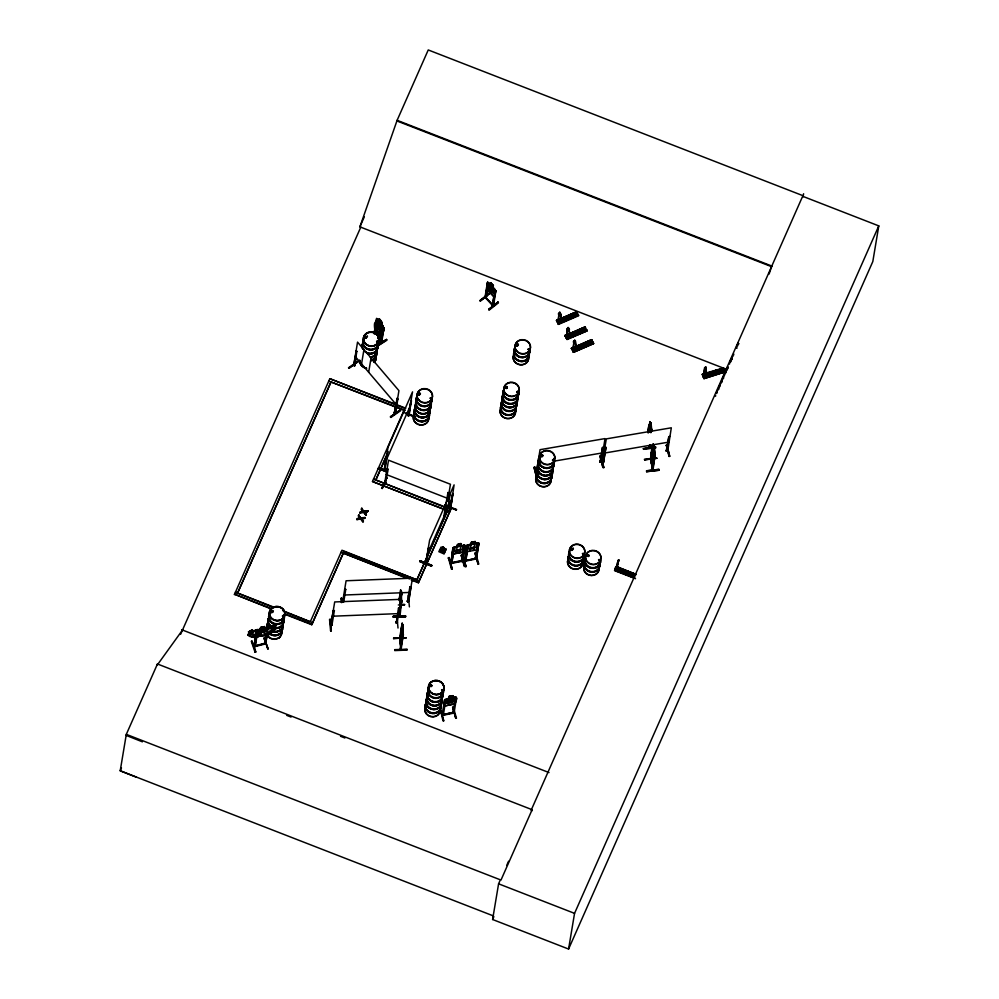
<?xml version="1.0" encoding="UTF-8"?>
<svg xmlns="http://www.w3.org/2000/svg" width="999" height="999" viewBox="0 0 999 999"><rect width="100%" height="100%" fill="white"/><g stroke="black" fill="none" stroke-linecap="round" stroke-linejoin="round"><path stroke-width="1.5" d="M646.678 471.653L646.615 470.754L658.94 469.405L659.003 470.254L646.678 471.665L646.615 470.779M658.915 469.755L646.59 471.166M659.003 470.242L646.678 471.628M703.895 375.262L703.383 376.873L703.284 374.675L703.571 376.81M704.532 375.299L704.545 374.95M652.846 450.337C655.569 453.858 652.31 438.773 653.87 451.073L654.695 452.697L653.246 448.751L654.045 456.555L652.484 447.989L654.083 456.568L653.546 454.021M650.574 428.633L650.461 424.076L651.548 430.232L650.799 429.92L650.861 432.767M557.829 321.541L558.616 320.529L558.129 321.378M557.442 321.253L558.004 321.303M560.814 314.722L559.802 312.362L559.328 313.736A2.785 0.699 66.6 0 0 558.753 315.135L558.254 320.192L559.515 322.465L560.539 318.356A2.785 0.699 66.6 0 0 560.601 316.009L560.739 313.574M566.208 336.114L566.283 336.775M567.332 336.126L567.22 335.801M569.393 329.395L569.218 331.131A2.785 0.699 66.6 0 1 569.155 333.466L569.005 333.541A2.785 0.699 66.6 0 0 569.055 331.193L569.318 329.083L568.056 327.522M572.964 349.238L573.901 348.988L572.939 348.838L572.789 350.599L572.539 348.926M573.001 349.363L572.415 349.263M573.763 348.601L573.014 348.888M575.661 346.203L575.511 346.266A2.785 0.699 66.6 0 0 575.561 343.931C575.012 339.76 575.412 339.598 575.711 343.856A2.785 0.699 66.6 0 1 575.661 346.203L574.487 350.387L573.214 348.114L573.726 343.057A2.785 0.699 66.6 0 1 574.3 341.646L574.8 340.147M400.174 595.242L400.786 602.409L401.698 594.929M401.723 628.546L402.322 635.714L403.009 627.921M402.36 630.069L402.497 625.749L402.36 636.126L401.81 629.632L402.322 630.319M650.923 456.668L651.111 453.746M653.583 463.174L652.921 463.673C648.251 468.906 655.182 427.609 650.998 453.871M651.972 457.904L651.498 452.147M714.61 372.115L714.76 372.839M716.42 372.527L716.271 371.803M653.821 455.519L652.946 450.312M453.321 553.896L462.687 552.172L453.359 554.008L452.172 552.497L452.972 547.677L457.155 546.416M454.47 546.878L464.985 545.479L463.761 545.167M466.183 550.262L466.87 545.392L471.078 543.968L471.316 542.257L475.287 541.47L474.987 543.231M471.078 543.968L469.055 545.029L468.506 548.301L470.254 549.313L473.963 548.588L476.186 546.79L476.735 543.506L474.85 543.319M703.221 375.174L703.483 375.187M704.407 374.837L703.97 375.012M706.393 372.802L705.831 366.995M706.405 372.802L705.706 366.77M393.119 616.458L393.119 617.282L405.557 616.795L405.557 615.871L393.107 616.358L405.557 615.946M394.63 650.087L407.08 649.6M394.667 650.586L407.105 650.087M405.532 616.283L393.057 616.658L405.569 616.745M650.249 444.98C649.1 451.448 648.875 444.23 649.75 446.915M651.048 458.566L652.509 470.367L655.132 454.907L652.21 469.368L652.884 469.293M651.198 460.177L652.959 470.079M652.397 468.718L652.572 469.73M400.786 597.14L400.949 592.444L400.811 602.809L400.262 596.328L400.749 596.79M399.001 615.671L399.7 615.646L398.988 614.685L399.013 616.271L398.651 610.401M399.076 610.377L399.5 616.408C400.786 615.434 401.223 597.652 401.885 602.01M400.099 638.523L401.111 649.675L400.237 637.924L399.65 638.423M399.75 639.56L401.248 648.95L400.524 649.662L400.187 638.011M400.324 638.124L399.762 639.685L402.485 624.25M399.812 600.474L400.686 589.959L399.076 599.525M401.136 630.906L401.448 627.984L401.998 639.585L401.248 630.869M615.884 567.819C615.334 570.342 614.585 564.31 618.443 566.97L618.244 567.732M615.734 567.245L615.696 567.894L616.296 566.633L635.826 574.338M616.608 568.269L616.795 567.719M617.782 561.6C616.308 566.77 619.368 557.817 618.269 560.302M618.843 559.802L618.631 561.088L618.681 559.74M559.802 312.362L559.49 313.661A2.785 0.699 66.6 0 0 558.916 315.072L558.404 320.13L559.665 322.402L560.701 318.281A2.785 0.699 66.6 0 0 560.751 315.946L560.963 314.66M566.708 335.377L567.22 330.319A2.785 0.699 66.6 0 1 567.794 328.921L568.156 327.56L567.794 328.921A2.785 0.699 66.6 0 0 567.37 330.244L566.87 335.314L568.131 337.587L566.87 335.314M574.65 340.222L574.45 341.583A2.785 0.699 66.6 0 0 573.876 342.982L573.376 348.039L574.637 350.324M705.144 367.982C706.018 364.335 702.846 372.465 704.07 374.438L705.069 376.81L706.206 372.664M704.62 368.156L704.233 374.388L705.232 376.76M442.432 552.459L443.244 546.803L440.272 550.337L442.432 552.459L444.38 551.56L443.369 546.928M731.28 359.34L731.755 357.58L731.917 359.59M724.625 375.149L724.787 374.2M616.371 569.792L618.656 560.739M398.913 615.409L401.486 600.986M399.55 616.171L399.15 612.212M401.099 649.475L403.346 634.303L400.399 648.713L401.086 648.688M484.965 297.09L493.494 305.869L495.791 291.496L495.042 290.721M485.189 297.202C487.4 299.875 487.612 289.073 486.813 287.063M485.639 298.339L486.163 297.602L485.214 296.703M492.407 304.732L493.606 305.282M180.607 634.303L360.814 227.098L359.94 226.748L397.115 120.317L428.246 49.95L802.921 195.667L531.081 810.389L531.955 810.738L532.13 809.702L157.455 663.985L126.311 734.352L120.217 770.778L136.463 777.222M157.455 663.985L157.28 665.022L182.505 630.032M271.628 609.128L234.44 594.193L271.703 608.691M256.318 632.167L253.933 646.852L255.257 646.515L257.53 632.267L256.318 632.167L254.058 646.815L254.108 645.779L253.808 646.465L265.921 643.281M254.945 645.616L253.846 646.365M255.245 644.73L257.392 631.892M255.12 652.247L255.806 651.81L252.01 640.921L251.323 641.383L255.095 652.272L255.756 652.11L251.823 641.221M260.327 629.37L260.589 627.497L264.535 626.635L260.589 627.497M260.702 627.522L260.452 629.395L258.404 630.469M263.461 632.355L264.011 629.07L260.352 629.982M265.959 628.583L264.098 628.483L264.498 626.523M264.423 643.656L265.672 642.931M265.946 635.164L264.51 644.143L265.834 643.793M264.473 643.244L264.797 644.193L266.071 635.539M265.634 643.98L267.02 634.889M265.796 642.894L265.609 643.918L267.145 635.264M268.306 648.863L263.886 638.161L264.548 637.986L267.782 648.763M328.846 381.143L404.87 410.239M405.769 408.216L329.82 378.683L404.258 408.104M348.926 368.256L358.703 361.176L348.926 368.256L348.489 367.757L358.266 360.976L358.653 361.476M310.464 621.403L341.958 550.237L419.268 580.769M354.358 365.896C356.381 364.148 351.748 364.111 354.495 365.984L356.805 351.623L356.094 350.799L357.142 351.386M356.181 352.098L353.733 365.209L357.542 342.133L398.926 390.646L395.167 413.686L395.479 412.699L394.355 412.212L395.254 413.161M356.119 357.492L354.857 365.696L354.195 364.323M311.75 624.737L343.319 553.121L311.75 624.737L284.528 614.148M312.65 622.727L282.63 610.576M361.551 363.898L363.948 349.625M381.993 337.487L380.756 338.249L375.037 331.069L375.474 323.601M374.662 328.471C372.127 308.254 391.546 344.418 376.648 322.477L375.824 322.153M374.038 333.678L376.536 318.469L377.535 318.856M375.936 323.201L376.723 318.519L377.422 318.918M375.1 329.183L374.051 333.067M376.611 323.114L376.773 319.193L377.085 320.254M368.668 372.24L371.054 357.967M375.05 334.315L375.524 331.456M377.26 323.401L377.809 320.13L379.108 321.079L379.508 319.255M378.683 322.627L381.118 325.686L378.683 322.627L377.984 326.261L376.66 325.324L376.111 328.596L377.098 331.531M378.459 324.937L379.008 321.666L381.243 324.538L380.269 330.169M379.108 321.079C378.221 314.31 385.302 328.434 379.445 319.093M378.633 325.312L380.095 327.148M381.893 329.358L380.457 329.22L380.919 325.711M333.291 611.013L334.378 610.564L333.254 610.614L330.806 625.349L334.702 601.947L401.086 599.338L397.152 622.802L396.029 622.727L397.49 622.14M381.543 323.926L381.843 322.178C380.694 325.699 386.601 328.221 382.942 332.417M334.378 610.564L331.905 625.349L330.944 625.324L330.981 624.325M331.268 630.744L330.607 630.744L331.268 630.744L330.282 619.143L329.545 619.467L330.582 630.769M332.242 624.7L330.806 624.812M381.481 331.693L382.442 326.086L381.343 323.951M381.481 336.313C376.86 341.695 386.351 345.267 378.022 337.687M382.205 332.043L382.917 327.759L383.928 328.384L383.266 327.535M383.928 328.384L381.618 342.757L380.419 341.995L381.593 337.525M381.88 337.562L382.954 331.119M383.753 327.547L381.268 342.969L378.559 339.498M341.92 602.434L341.633 597.964L340.921 598.289L341.308 602.534M342.62 602.06L346.079 580.769L412.462 578.159L408.529 601.61C406.668 602.397 407.33 599.512 408.828 600.574M356.88 519.592L357.292 518.456L360.339 518.069L356.88 519.592L360.751 519.08L363.012 521.965L363.411 520.879L361.588 518.618L364.573 518.244L361.588 518.618M343.743 601.997L345.754 589.385L344.63 589.435L345.754 589.385M360.289 518.369L358.441 516.058L358.841 514.972C358.266 520.766 371.491 516.358 361.139 517.907M358.441 516.058L358.841 514.972M359.852 512.862L360.277 511.725L363.324 511.338L359.852 512.862L363.723 512.35L365.984 515.234L366.383 514.148L364.573 511.888L367.557 511.513L364.573 511.888M363.274 511.638L361.413 509.328L361.813 508.241C361.238 514.035 374.475 509.627 364.111 511.176M361.413 509.328L361.813 508.241M360.751 519.08L356.93 519.293M363.723 512.35L359.902 512.562M363.012 521.965L360.801 518.781M363.411 520.879L361.538 518.918M365.984 515.234L363.773 512.05M366.383 514.148L364.523 512.187M372.49 481.53L449.875 511.625L372.49 481.53L403.983 410.364M387.325 471.128L378.584 467.819L378.296 468.668M390.472 416.958L400.262 409.902L400.636 410.676L390.896 417.457L390.472 416.958L400.299 409.965M384.877 469.705L384.165 470.242L388.049 447.19L412.537 391.87L408.291 415.759M384.815 469.68L384.565 470.392L387.013 454.92L384.215 470.129L385.139 468.881M384.727 470.204L387.412 455.069M394.992 413.049L394.355 412.937L397.103 398.264L397.814 399.076L395.504 413.449L394.792 411.913M396.341 402.847L394.405 412.899M382.242 488.474L386.813 477.772L381.593 488.224L382.242 488.474L386.663 477.984M384.652 483.029C387.237 484.99 384.453 482.242 384.615 483.653L388.536 460.189L450.449 484.265L448.226 497.527M388.136 469.268L386.938 469.23L388.136 469.268L385.452 483.916M385.714 483.953L385.951 483.004L384.927 482.604M409.19 414.91L411.076 400.537L408.241 415.859L409.165 415.122L408.828 414.185M408.941 415.322L408.853 415.846M411.488 400.699L408.691 415.909L409.29 414.485L408.254 415.709M399.163 600.549L401.398 591.283L401.111 593.044M399.5 599.512L399.987 596.653M396.029 622.727C396.815 619.417 397.764 624.512 397.19 621.653L396.328 621.74M396.915 616.52L398.014 628.046M399.588 600.536L400.062 597.677M398.501 608.054L399.662 608.403L398.501 608.054L396.291 622.777L396.203 621.815M393.643 638.473L406.143 637.874L393.643 638.511M401.461 594.605L400.761 590.521L401.498 601.086M399.051 614.647L399.538 615.384M401.623 600.986L399.013 616.271M401.798 600.986L398.976 615.284M399.875 605.044L404.583 604.52L401.473 604.632M399.538 638.673L402.098 623.276L402.435 623.938M401.461 628.096L402.247 623.413M400.249 639.635L402.947 624.6L402.972 630.057M402.659 626.535L402.947 624.6L403.271 628.309M408.291 595.342L409.403 606.893M407.442 601.61L409.877 586.875L411.001 586.825L408.778 601.485M407.43 601.073L407.667 601.66L407.455 600.636M401.86 639.435L403.171 632.454L402.235 623.276M403.346 634.303L400.562 649.575M406.131 637.824L393.594 638.036L393.643 638.661M420.117 561.088L419.867 561.663L431.506 566.108L431.755 565.534L420.167 560.789L431.693 565.646M411.213 580.007L418.381 582.792L450.836 509.165L373.451 479.058L443.593 506.818M425.724 563.236L429.62 540.184L454.095 484.865L450.686 508.004M426.073 562.275L428.571 547.914L426.585 562.337M426.298 562.862L428.983 548.064M426.66 562.499L426.773 561.763M444.767 505.207L456.58 509.428L456.331 510.002L444.767 505.207L456.331 510.002M443.718 517.195L447.952 492.544L449.001 492.944L447.564 500.949M480.332 300.986L489.585 293.369L480.332 300.986L479.87 300.512L489.173 293.219L489.597 293.694M447.927 507.692L450.312 493.419M490.359 284.478L487.5 282.267L484.927 297.69M449.75 508.753L450.824 507.592L449.8 508.853L452.647 493.531L450.761 508.004L450.212 509.003L453.047 493.693M487.587 282.392L485.477 296.803M493.256 305.594L486.113 297.802L485.464 298.326L488.036 284.066L487.275 283.291L488.349 283.816M450.424 508.841L449.862 508.066M450.736 508.116L450.799 507.33M450.836 509.165L418.381 582.792M444.18 553.708L446.029 549.025L441.071 547.102L438.836 551.673L443.906 553.858L446.141 549.275M492.994 287.4L493.394 285.564L490.646 282.729L490.334 284.715L488.861 283.878L488.311 287.163L489.448 289.985L492.02 292.632L493.618 292.645L494.168 289.373L492.894 287.362L493.294 285.527M490.434 284.64L490.734 282.879M498.026 302.073L498.426 302.822L489.16 310.115L488.748 309.34L498.026 302.073L488.761 309.365M449.063 557.567L448.339 558.004L449.063 557.567L452.135 568.906L451.473 569.043L448.401 557.954M495.791 291.496L494.717 290.971L492.32 305.419L494.08 296.428M493.456 305.132L493.131 305.594M492.944 305.981L495.641 290.709M494.855 295.579L495.741 290.771L488.486 282.542M453.171 547.689L450.636 563.573L451.96 563.374L451.948 562.4L450.661 562.574M450.736 562.649L450.911 563.636L453.034 548.888L454.133 548.676L451.76 563.473M451.598 562.912L451.948 562.4L451.973 563.299M453.896 550.099L451.735 562.949M457.117 546.291L457.417 544.542C465.334 541.096 457.604 547.589 463.836 545.092M455.994 553.321L457.53 544.567L461.413 543.868M498.026 302.335L488.786 309.665M459.777 552.622L461.238 543.843M461.101 555.407L464.885 566.283L461.763 555.244L464.847 566.283L464.223 566.445L461.276 555.332M463.786 546.715L461.526 561.463L462.5 561.288L464.985 546.878L463.786 546.715L461.413 560.938M461.663 561.463L461.401 560.389L462.699 560.214M465.996 566.371L462.937 555.294L462.25 555.719L465.372 566.77L465.971 566.57M462.5 561.288L462.412 560.152M464.073 550.199L464.822 545.404M450.674 563.124L462.587 560.764L464.947 545.329M467.07 545.417L464.535 561.301L464.66 560.327L465.484 560.576M464.797 561.301L466.933 546.615L468.032 546.391L465.859 560.626M440.547 709.765L443.718 720.803L443.044 720.941L440.384 709.765M464.423 560.914L475.224 558.366M465.634 561.138L468.032 546.391M454.12 703.958L455.694 701.872L456.343 697.215L444.63 699.75L442.07 715.084L454.108 712.087M444.73 699.625L443.806 704.345L444.917 705.931L454.208 703.995C455.656 702.522 458.404 697.065 455.257 696.877L452.659 697.477M469.892 551.048L471.428 542.295M445.679 700.561L444.592 700.786L445.679 700.561L443.306 715.359C443.244 713.473 444.155 715.346 442.307 715.446L454.108 713.049M443.718 720.803L440.559 709.477M444.63 699.75L448.701 698.301L448.963 696.428L452.959 695.729L448.988 696.553M448.826 698.338L449.113 696.578M475.137 541.558L473.663 550.312M475 553.134L478.121 564.173L478.796 564.035L475.624 552.971L475 553.134L478.121 564.173M476.311 557.879L476.398 559.015L478.771 544.205L477.684 544.43L475.274 559.115L476.573 558.354M475.274 559.115L477.684 544.43M452.772 695.691L452.485 697.452L454.37 697.627L453.821 700.898L451.598 702.722L447.902 703.483L446.153 702.484L446.703 699.213L448.788 698.214M452.522 697.564L452.922 695.604M477.934 547.802L478.721 543.131M476.386 558.491L478.883 543.194L474.862 543.256M452.784 707.192L455.781 718.293L456.456 718.156L453.234 707.105L452.609 707.267L455.781 718.293M454.345 712.449L453.084 713.261L452.897 712.349M455.319 698.563L456.518 698.726L455.319 698.563L452.909 713.249L454.22 712.474M454.033 713.136L456.406 698.338M558.766 319.83L558.703 319.068L556.555 320.567L558.578 324.388M576.648 315.085L557.917 323.201L558.429 324.026L556.668 319.955M557.242 321.641L557.592 320.517L558.004 322.602L557.417 320.592M558.703 319.068L560.364 322.714M537 476.998L534.752 466.995L537.125 476.748M534.777 466.995L534.053 467.407L536.838 478.509M537.25 471.878L536.076 472.652L537.3 472.427M601.41 461.001C599.887 460.139 599.325 463.061 601.186 462.075L605.032 438.598L540.047 449.675L536.326 473.114L538.586 458.354L539.685 458.154L538.686 458.741M538.511 466.183L539.023 463.124M567.157 334.253L565.022 335.751L566.92 339.173L587.112 330.881L567.032 339.573L567.02 338.549M586.75 330.219L566.795 338.786L565.122 335.14M565.871 335.776L566.283 337.862L566.271 336.126M569.368 315.022L571.291 318.306M566.058 335.701L566.458 337.787M573.214 313.361L575.137 316.646M574.575 312.774L576.498 316.059M557.717 319.905L576.635 311.763L577.11 312.962L557.03 321.641L556.368 320.454L576.473 311.825M571.89 349.263L571.628 347.864L573.813 347.252L571.69 348.626L571.628 347.864M572.202 349.55L572.377 348.514L572.964 349.55M578.384 315.234L558.316 323.926L578.521 315.284L576.635 311.763M572.964 350.512L573.139 349.475M573.663 346.99L575.337 350.637M577.834 330.207L579.745 333.491M581.68 328.546L583.603 331.83M582.305 343.818L584.215 347.115M584.34 342.932L586.251 346.228M586.975 330.532L566.795 339.136M586.151 342.158L588.061 345.442M588.186 341.271L590.097 344.568M802.921 195.667L802.809 196.341L878.783 225.886L872.814 261.563L568.581 949.05L492.607 919.505L498.588 883.815L499.837 880.993M589.547 340.684L591.458 343.981M571.391 348.464L591.595 339.685L593.481 343.219L573.389 351.935M591.595 339.685L593.331 343.107M600.649 456.043L599.974 456.168L603.134 467.719L603.808 467.594L600.861 456.481M600.062 462.15L602.484 447.465L603.583 447.277L601.41 461.913M602.484 447.465L600.349 462.225L600.049 461.238M605.981 447.365L603.583 461.638C601.648 461.925 604.507 461.001 603.583 462.162L605.981 447.365L604.882 447.552L602.36 461.85L606.331 438.873L671.316 427.797L667.707 451.111L666.258 450.961L668.768 436.675L669.867 436.476L668.868 437.05L666.358 451.348L666.345 450.449L667.694 450.212M600.636 456.019L603.433 467.157L602.834 466.97M634.64 577.06L614.909 569.33L614.685 570.217L634.34 577.734M615.421 568.968L616.058 566.87M647.851 431.506L648.613 426.673L649.075 427.322M647.989 431.481L649.013 425.087L650.499 431.805L650.099 426.373L650.936 430.032M648.126 432.604L649.987 421.615L649.225 426.436M648.438 431.93L648.975 428.658L649.425 429.907L649.712 427.972L650.536 428.384M649.263 427.909L649.8 422.614L650.399 423.576M649.65 426.885L651.036 422.914L651.785 430.744M650.961 459.09L644.58 459.827L650.799 458.816M649.562 429.895L650.237 426.361M650.324 427.447L650.736 429.645M651.036 422.914L650.749 424.85L649.85 421.628M625.961 574.475L627.472 571.141M651.36 426.223L650.873 424.6M651.448 430.731L650.898 422.927M649.063 446.99L649.238 446.228M649.825 445.017L649.2 447.777M628.071 575.424L629.595 571.965M629.982 576.036L631.493 572.702M568.581 949.05L574.55 913.361L878.783 225.886M650.449 459.39L653.134 443.981L654.944 455.044L652.659 465.259L651.023 456.618M650.636 458.741L650.649 460.327M651.922 456.143L652.572 459.577L652.472 452.859L650.736 460.277L651.922 453.134M652.397 450.274L652.946 444.98L653.546 445.954M651.685 457.542L652.122 451.024L652.572 452.285L653.246 448.751M652.709 452.26L653.383 448.726M632.105 576.873L633.616 573.526M653.633 458.703C654.907 459.977 654.545 438.636 653.758 447.24L653.334 445.979L653.284 454.795M654.12 446.391L654.507 448.601M653.883 452.023L653.383 455.756M653.109 457.967L654.27 451.261L653.658 447.827L653.721 454.533M654.183 445.279L654.532 450.724M633.528 577.422L635.039 574.088M655.132 454.907L652.934 470.317L650.811 460.015L652.497 469.78M653.821 458.766L656.942 458.054L653.808 458.566M669.717 456.331L666.895 445.217L669.73 456.356L669.043 456.468L666.308 445.067L669.18 456.181M702.522 374.812L702.484 374.051L704.62 373.364L704.657 374.138M702.921 375.774L703.096 374.737L703.558 375.824M703.783 377.822L703.983 378.646L725.012 371.928L724.487 370.679L703.458 377.422L703.883 378.334M704.62 373.364L705.918 377.147M713.673 371.054L715.197 374.5M717.707 369.78L719.23 373.214M719.842 369.093L721.365 372.527M716.645 393.569L716.845 392.357M721.266 368.643L722.789 372.078M718.543 389.135L718.681 388.249M723.451 368.306L702.247 374.6M721.153 382.068L721.715 380.781M724.799 371.441L703.746 378.109L724.912 371.516L723.426 367.832M730.644 361.85L730.431 362.187M736.775 348.226L736.188 347.64L736.837 347.889M738.136 343.231L738.723 343.818L738.136 343.231L736.126 347.977M769.105 274.051L771.79 266.034L397.115 120.317M803.084 196.815L803.596 193.731M722.302 380.007L723.726 376.211M723.338 377.684L723.738 376.373M616.296 567.519L614.685 570.217L634.415 577.559M618.468 561.026L616.533 569.855M716.57 392.882L716.82 391.933M731.755 358.591L731.78 359.203M576.923 331.843L577.996 332.954M583.678 344.218L583.603 345.504L584.927 345.504M718.443 388.599L718.731 387.587M353.696 365.135L354.408 365.896M353.796 364.56L354.583 365.472M394.455 412.3L395.392 413.224M394.368 412.824L395.08 413.586M395.104 413.062L394.355 412.3M567.981 337.65L569.155 333.466M272.527 611.625L272.377 611.263M272.789 611.775L271.84 612.774L270.791 612.237M282.43 616.046L283.741 616.383M283.441 615.734L283.079 616.433L282.904 615.659M376.773 342.145L377.585 341.183M376.985 341.895L376.973 341.183M418.094 393.681L418.606 392.969M418.531 394.068L419.205 392.907M420.417 393.943L419.468 394.93L418.281 394.155M430.419 397.964L430.719 398.589L430.806 397.902M431.381 398.551L430.482 397.727M516.071 344.742L516.795 343.881L518.469 344.78M516.595 345.154L516.52 344.418M505.307 387L506.418 388.136M517.732 345.454L517.582 344.106M518.069 345.142L517.744 344.193M506.53 388.024L506.78 387.05M505.044 387.787L506.555 388.499L507.192 387.3M507.192 387.912L506.755 386.625L505.319 386.601M431.081 686.263L430.132 686.026L430.282 684.839M431.905 685.464L431.755 686.313M528.459 348.776L528.608 349.625L529.108 349.026M516.958 391.645L517.12 392.42M529.345 349.375L528.171 349.5M517.819 391.82L517.682 392.195M476.685 558.391L464.885 560.789M441.608 690.309L441.958 689.672M442.395 690.159L441.87 690.471M540.646 455.207L540.734 456.318M540.934 455.781L541.82 456.381L542.157 454.97M542.807 455.769L541.545 456.755L540.584 455.731M552.459 460.039L552.797 460.189M553.446 460.252L552.709 459.627M553.721 459.865L553.558 460.626M571.191 549.875L571.141 548.538M572.764 549.425L571.815 550.424L570.616 549.65M583.404 553.946L582.892 554.02M583.216 554.07L583.266 553.271L582.454 553.546M586.725 555.107L586.65 555.981M587.012 555.481L587.262 554.782M588.636 555.519L587.862 556.256M588.886 556.018L588.299 554.807M599.837 559.802L598.576 559.79L599.462 560.489M599.275 560.314L598.638 559.752M599.625 559.79L599.113 559.415L599.088 560.302M599.637 560.526L599.787 559.765M626.947 572.727L627.072 573.651M720.404 384.178L720.779 383.092M378.584 467.819L387.287 471.228M420.129 560.889L431.805 565.234M431.506 566.108L419.892 561.575M617.007 564.61L616.92 565.684M722.127 380.082L722.577 378.808M730.806 360.726L730.369 361.95M729.47 364.073L729.72 363.336M725.811 372.502L725.549 373.251M441.333 552.135L442.757 546.903M727.747 368.032L727.347 369.155L727.834 368.069M714.685 371.915L714.66 372.552M617.207 563.998L617.082 565.746M719.505 387.013L719.755 386.001L718.918 387.3M720.329 384.066L720.716 383.029M725.199 373.189L725.798 371.728M732.242 357.255L732.754 355.994M635.539 578.708L614.535 570.629L614.959 569.655M618.044 561.351L618.306 560.689M617.37 564.06L617.444 563.336M704.482 367.819L705.306 367.932M725.149 373.077L725.823 371.478M732.205 357.155L732.704 355.919M614.772 570.117L634.228 577.934M614.86 569.929L634.44 577.497M730.244 362.025L730.556 361.064L729.982 362.1M718.855 387.275L719.842 385.04M730.107 362L730.756 360.427M717.195 391.183L717.781 389.835M717.145 391.084L717.657 390.01M403.171 412.262L414.81 416.708M387.013 454.92L387 456.019M384.615 470.292L385.214 468.868L384.54 468.731M384.64 483.603L384.665 482.567M385.964 483.066L385.589 483.903L384.54 483.504M447.952 492.544L448.838 493.306M428.571 547.914L428.571 549.013M447.814 506.331L449.513 502.435L448.913 502.247M447.302 507.692L449.562 502.472M719.08 386.913L719.779 385.402M364.335 216.795L359.89 226.848L727.334 369.642M121.478 767.931L120.217 770.778L493.444 915.933M234.365 594.642L329.82 378.683M388.199 451.723L375.636 480.394L386.251 456.393M385.664 461.463L410.139 406.143M364.523 518.543L364.947 517.407M367.507 511.813L367.919 510.676M427.222 554.457L451.71 499.138M615.521 567.794L615.871 566.795M614.909 569.33L634.552 577.197M616.92 570.429L616.808 571.053L618.344 567.594M506.705 865.459L508.578 861.225M714.834 396.341L715.796 395.866M716.146 393.369L716.47 392.632M724.213 375.149L724.512 374.45M532.13 809.702L500.986 880.069L126.311 734.352M492.607 919.505L493.868 916.657M727.709 366.783L726.61 369.667L727.821 366.808M255.195 646.066L255.257 646.515M265.796 643.306L264.598 643.581M353.683 364.523L354.72 365.534M726.797 370.429L725.973 371.178M261.551 634.827L256.243 637.649C254.171 637.35 246.79 636.95 248.276 633.903L250.512 632.866M247.827 634.977L256.194 629.77L253.871 630.943L251.898 630.044L248.539 631.967L251.898 630.044M259.815 635.589L260.839 633.641L259.665 635.651L267.32 635.689L276.311 628.184L270.404 633.678M452.809 712.861L453.109 712.175M450.611 562.674L451.685 562.4M577.372 331.368L576.898 332.28L577.747 332.967M461.476 560.464L462.574 560.239M462.562 561.188L450.761 563.548M583.404 344.68L584.577 344.168M476.461 558.916L464.66 561.276M440.547 551.348L442.744 547.215M601.261 461.488L600.024 461.675L601.036 461.451M602.834 461.788C601.66 461.038 604.495 460.502 603.808 462M450.087 507.867L449.8 508.853M365.035 336.95L365.884 337.799M366.071 337.874L366.596 336.95M270.542 611.251L272.003 610.801L272.864 611.85M272.477 611.813L272.277 611.113M272.715 612.037L271.004 612.424M418.643 393.194L418.856 394.38M419.18 393.181L420.03 393.956L418.881 394.193M420.354 394.193L418.893 394.717M282.63 615.734L282.705 616.62L283.616 616.433M283.666 616.52L283.017 615.521M431.331 398.464L430.144 398.301M516.708 344.305L516.695 345.304M517.869 345.329L518.019 345.005M505.419 386.825L505.794 388.099M529.27 349.737L529.395 349.288M517.769 391.358L517.22 392.045M541.033 455.02L540.921 455.894M540.996 455.407L541.77 455.007M429.657 685.189L430.919 684.565L431.468 685.389M431.468 686.051L431.481 685.002M441.595 689.834L441.933 690.197M570.741 548.638L570.441 549.462M572.439 548.876L571.74 550.012M572.689 549.687L571.815 550.287M586.863 554.882L586.663 555.631M587.112 554.92L587.112 555.981M587.062 555.319L587.874 554.732M723.713 378.059L723.189 377.647M440.272 550.337L442.707 547.052M462.562 552.01L464.036 550.074M462.599 552.135L464.198 550.187M440.596 549.35L442.894 546.79M407.754 601.073L408.741 601.098M400.836 605.669L400.312 606.281L399.575 597.564M462.812 555.556L466.034 566.633M451.473 569.03L452.185 568.606M534.053 467.395L536.9 478.471M600.349 456.593L601.023 456.493M568.718 316.308L568.419 317.195M568.543 316.571L569.817 316.358M654.27 459.602L653.646 460.239L654.295 459.74M266.546 628.134C254.295 640.509 262.962 629.108 268.469 627.609M275.836 625.511L273.651 627.522L274.55 628.196L270.479 631.942L267.108 633.541L264.061 633.528L264.173 631.917L268.256 628.171L270.604 627.509L272.752 625.424L276.011 625.436L273.689 627.634M270.654 627.622L272.752 625.424M341.508 598.226L341.833 602.472M330.132 619.405L331.106 630.706M652.509 465.134L653.159 464.635M365.234 336.426L365.147 337.625M377.26 341.121L376.873 341.77M528.346 348.838L528.096 349.575M505.569 386.688L505.357 387.375M506.98 388.049L505.956 388.424M517.32 391.458L517.482 392.22M283.454 616.158L282.992 615.621M540.721 454.995L541.595 454.732M542.432 456.555L542.732 455.244M553.646 460.414L552.534 460.127M430.344 684.914L429.957 685.664M587.162 555.169L588.199 555.057M588.673 556.156L586.888 556.118M442.769 689.722L441.97 690.097M262.587 631.181L265.422 628.596L261.813 630.981C260.552 628.783 256.456 630.581 260.976 631.568M566.458 336.089L567.357 336.263M400.562 648.101L401.011 648.488M487.5 282.267L488.511 282.655M490.646 282.729L493.394 285.564M486.613 287.063L487.25 289.698M494.78 289.235L493.094 287.325M495.741 290.771L494.73 289.26M493.618 296.341L487.175 289.685L493.618 296.341L494.955 295.492M492.295 304.782L493.369 305.644M567.307 336.301L566.221 336.8M397.814 399.076L396.765 398.501M378.309 324.275L378.022 326.036M375.062 326.661L375.412 329.42L381.131 336.601L382.255 335.914M375.037 331.069L374.687 328.309M380.344 329.158L382.779 332.767L376.248 324.013L378.084 326.198M383.154 331.119L382.355 329.433M493.556 296.216L494.867 295.392M379.033 320.916L377.51 318.743L383.092 325.924M374.138 333.479L376.66 331.893M377.697 344.93L386.563 339.435L377.647 345.229M377.747 345.317L386.563 339.435M386.913 340.222L376.785 346.541L386.613 339.81M380.706 338.124L381.905 337.375M454.62 546.965L453.047 547.689M468.531 544.692L466.87 545.504L477.684 542.669M253.184 637.2L256.219 637.462L261.513 634.715M364.972 336.338L366.92 337.088M366.433 337.974L364.71 337.525M418.544 392.969L420.404 393.444M517.981 345.654L516.558 345.754L516.171 344.692M430.819 397.752L430.544 398.539M505.556 386.8L506.193 386.538M506.006 388.062L506.88 387.025M517.919 392.32L517.157 392.307M541.171 454.995L542.407 454.82M553.021 459.602L553.758 459.902M283.516 615.659L282.804 616.246M570.891 548.451L572.077 548.326M572.177 549.887L570.978 549.4M582.479 553.796L583.478 554.183M588.236 556.593L588.886 555.407M628.159 573.938L628.721 572.964L627.896 572.327M430.094 684.752L430.894 684.79M442.37 690.359L442.407 689.572M457.242 546.328L455.157 547.302L454.607 550.574L456.356 551.598L460.064 550.861L462.287 549.063L462.837 545.791L460.951 545.591M716.071 372.964L714.947 372.914M556.73 320.716L576.623 311.988L556.655 320.979M557.917 323.201L578.159 314.623L578.658 315.696L558.578 324.388M558.079 323.389L578.034 314.598M565.459 336.763L585.439 327.734L565.359 336.488L564.835 335.639L584.902 326.948L586.962 330.507M565.009 335.864L585.102 326.948L585.539 328.109M565.197 335.901L567.232 335.015M569.03 334.128L585.064 327.135M569.105 334.365L585.152 327.41M568.131 335.602L584.24 328.721M586.475 329.757L566.383 338.411L586.613 329.807L587 330.582M571.341 348.376L591.408 339.685L592.082 340.871L571.965 349.5L590.734 341.458M571.628 348.901L591.945 340.472L571.74 349.101M591.783 340.372L572.002 349.575M573.426 352.01L572.889 351.111L591.62 342.994M572.914 351.173L593.119 342.545L593.618 343.619L573.538 352.297L593.593 343.581M575.561 350.399L573.376 351.024L573.551 352.31M573.264 351.798L593.493 343.094M442.12 714.997L443.369 714.76M476.473 557.966L475.299 558.116L475.536 559.128M667.607 450.724L666.72 450.899M667.469 451.211L666.321 450.599M266.583 628.246L270.617 627.559M559.59 312.337L560.264 312.65M723.376 367.994L702.484 374.051M702.747 375.774L723.588 368.606M702.659 375.474L723.763 369.031M724.625 370.816L703.483 377.497L724.525 370.779M703.683 377.947L724.712 371.228M569.755 317.707L568.831 317.632M584.727 345.617L584.015 345.654M253.821 631.031L256.169 630.431L259.852 632.092L259.74 633.716L256.581 635.389L253.296 635.576L249.613 633.915L250.649 632.717L248.676 631.818M256.456 632.542L257.53 632.267M255.195 645.754L264.448 643.381L264.635 644.105M254.058 646.815L265.709 643.831M257.63 629.919L260.414 629.283M264.061 628.371L268.057 628.034L266.671 627.709M257.667 630.044L266.733 627.647M265.622 634.84L256.406 637.012M330.894 624.288L332.205 624.313M377.435 342.133L376.573 341.521M517.445 391.308L516.895 392.157M542.145 456.555L541.021 456.406M271.179 610.664L272.764 611.288M270.854 611.4L271.99 612.137M628.171 573.838L626.96 573.364M429.757 685.951L431.243 686.525M442.332 690.584L442.732 689.697M444.917 705.931L454.208 703.995M443.481 714.435L452.872 712.499M442.195 715.059L453.996 712.512M453.146 549.275L454.233 549.05M463.886 547.09L464.985 546.878M467.045 547.002L468.131 546.778M477.784 544.817L478.883 544.592M451.923 562.549L461.326 560.639L461.638 561.401M457.142 546.915L460.851 546.178M471.041 544.63L474.75 543.906M456.593 550.187L460.302 549.462M470.492 547.914L474.2 547.177M715.172 371.578L716.096 371.74M441.433 548.651L443.656 548.776L443.244 546.803M602.584 447.852L603.671 447.664M604.982 447.939L606.081 447.739M600.024 455.869L602.759 467.27M666.258 445.367L666.945 445.242M537.375 472.377L536.538 472.589M537.4 472.814L536.438 473.051M600.237 462.162L601.273 461.026M554.283 461.113L602.647 452.872M603.945 453.159L668.93 442.082M256.181 629.72L258.004 629.582M256.231 629.894L257.917 629.657L263.174 632.03M649.475 425.611L650.511 432.317M649.075 427.21L649.862 432.192M653.696 458.154L653.846 460.077L653.696 458.154L656.905 458.404M654.37 458.454L654.233 456.543M651.81 430.731L650.162 422.177M653.446 444.53L653.895 447.215M649.15 446.478L649.887 447.814L649.437 447.352M654.82 453.121L655.082 455.02M655.307 455.919L654.695 454.957M644.58 459.827L644.467 459.203L650.649 458.504M650.824 459.752L651.148 458.803L651.323 459.777L650.674 459.652M652.347 468.743L652.784 469.093M646.628 470.854L658.94 469.368M264.061 638.086L267.832 648.975M491.358 288.087C493.094 286.825 495.666 290.297 491.883 289.111L493.344 293.069L491.271 288.911C489.41 290.222 486.875 286.75 490.746 287.924L489.36 284.141L491.296 288.162M411.039 587.225L409.877 586.875M407.567 601.585L408.653 601.498L408.703 600.574M331.081 624.3L332.03 624.275L332.155 625.224M332.018 625.237L330.994 624.762M397.277 622.677L396.153 622.727L396.079 621.815M569.293 317.782L570.154 316.583M577.584 331.406L578.608 331.868M400.936 590.946L401.024 591.97M343.693 595.042L408.529 592.482M401.286 596.753L401.635 601.073M401.386 604.358L404.545 604.87M398.326 604.957L404.545 604.72M332.317 616.221L398.688 613.611M403.421 635.314L402.909 634.315M394.655 649.662L407.105 649.2M485.302 296.79L486.063 297.515M272.827 625.611L275.874 625.624M275.936 627.522L276.211 628.321L276.049 627.459L273.876 627.572M268.506 627.547L276.049 627.459M259.777 635.464L267.282 635.501M379.882 324.375L382.28 325.587L380.432 325.649L381.655 329.533M603.446 461.6L602.734 462.25M365.609 336.388L366.408 336.975M365.896 338.162L365.072 337.949M517.095 343.806L517.994 344.043M517.432 345.479L516.57 344.805M419.18 393.019L419.805 393.181M587.125 555.856L587.912 556.168M627.659 572.327L628.646 572.852M430.956 686.588L429.907 686.176M379.37 334.39L380.819 334.515L381.368 331.231L380.244 329.121M577.834 331.393L578.471 331.68M517.157 345.841L516.171 344.955M587.674 556.256L587.05 555.307M430.894 684.814L431.518 685.739M477.659 542.894L478.758 543.244M649.662 446.178L649.6 446.815M406.268 413.099L413.561 415.871M405.931 413.636L414.76 417.008M379.957 468.631L387.375 471.466M387.05 471.928L378.309 468.631L387.025 472.015M397.003 120.991L771.678 266.708M737.262 345.404L737.911 345.654M731.393 358.391L732.042 358.641M721.403 381.468L722.052 381.718M721.365 381.693L722.015 381.943M718.119 388.898L718.768 389.148M330.282 381.693L404.807 410.676M386.151 474.463L446.615 497.989M616.196 566.408L635.851 574.263M617.394 567.494L635.739 574.475M617.444 567.719L635.664 574.7M617.357 567.944L635.551 574.937M617.295 567.969L635.476 575.074M635.364 575.374L617.182 568.306L635.327 575.449M446.466 507.929L449.325 509.053M343.319 551.236L416.408 579.657M409.852 578.995L341.071 552.247L406.918 578.334M412.724 580.119L418.456 582.342M274.026 607.23L235.339 592.182L273.951 607.667M283.991 611.575L309.777 621.603M284.603 613.698L311.825 624.288M181.618 629.695L549.025 772.577M286.725 715.359L291.084 717.057M340.547 736.288L344.905 737.986M498.588 883.815L574.55 913.361M126.136 735.389L142.395 741.832M257.879 629.532L263.299 631.98M251.848 630.144L253.871 630.943M248.501 631.855L250.699 632.829M247.777 634.865L253.222 637.312M569.03 317.832L568.419 316.87M584.59 344.068L585.189 344.817M588.099 554.695L588.873 555.182M572.152 548.676L571.053 549.737M377.147 323.601L378.459 324.538M593.119 342.545L573.176 351.636M573.251 351.773L571.503 348.564M489.597 293.356L480.269 300.861M652.335 460.976L652.921 461.413L653.221 455.706M542.22 454.895L542.882 455.544M541.033 456.068L540.884 455.581M418.581 394.705L418.194 393.906M570.916 550.187L570.529 549.125M441.833 690.571L441.633 689.947M723.701 368.756L723.264 367.819M703.783 378.184L702.384 374.662M493.081 306.031L484.965 297.202M390.522 416.658L400.274 410.202M355.157 356.406L396.528 404.92M361.463 509.028L363.324 511.338M358.491 515.759L360.339 518.069M378.359 325.125L380.631 327.984M361.763 508.541L364.061 511.476M358.791 515.272L361.089 518.206M379.208 325.899L380.694 327.822M377.672 337.912L381.518 342.532M556.905 321.303L576.985 312.55L556.918 321.353M558.179 323.701L578.234 314.96M568.406 327.684L569.155 329.158M443.943 704.307L445.017 705.843M466.283 550.099L467.357 551.66M466.083 550.112L467.257 551.735L476.585 549.9L478.059 547.752L476.535 549.75M452.385 552.372L453.421 553.808M703.483 375.462L704.195 375.012M364.785 337.862L364.623 337M648.613 426.673L648.938 427.335M652.622 448.089L652.16 447.452L652.484 448.114M652.222 449.687L651.76 449.051L653.808 458.141M724.987 371.89L703.97 378.633M653.134 443.981L653.446 444.642M569.055 337.674L568.955 338.286L567.694 336.014M557.417 321.553L558.004 322.602M380.731 327.397L381.855 329.508M443.406 547.102L444.705 550.574M400.549 589.972L400.886 590.634M649.512 427.048L649.962 428.296M652.659 449.413L653.109 450.661M270.504 633.691L267.32 635.689M420.03 393.781L419.205 394.543L418.494 393.756M379.445 324.363L378.271 320.429L379.982 324.575M379.882 325.412L380.881 328.683M465.721 560.152L465.871 561.026M448.976 557.604L452.135 568.906M448.851 557.867L451.973 568.906M600.986 456.231L603.808 467.594M443.356 547.252L444.38 551.56M402.26 625.274L402.522 626.535M649.787 429.058L650.099 431.855L649.687 429.645M653.371 450.399L653.783 452.609M652.934 451.423L653.246 454.22L652.834 452.01M652.509 460.701L653.059 463.661M651.048 456.655L652.647 465.109M649.85 428.671L650.649 431.955M648.813 432.142L648.726 431.431L649.525 431.855L649.425 427.547L649.725 432.18M654.507 450.661L654.932 453.109M375.037 326.823L375.487 329.433M733.641 353.821L733.753 354.907M401.398 591.283L401.723 594.992L401.273 591.296M402.722 626.273L402.909 628.508M402.422 627.122L402.172 633.865L401.873 630.406M443.231 547.365L443.544 552.26M284.365 616.271A7.792 7.018 9.5 0 1 271.054 617.644A7.792 7.018 9.5 0 1 276.011 606.455A7.792 7.018 9.5 0 1 284.365 616.271A7.917 7.13 9.5 0 1 273.651 623.551A7.917 7.13 9.5 0 1 271.641 611.238M284.203 618.468A7.792 7.018 9.5 0 1 274.588 624.188A7.792 7.018 9.5 0 1 269.255 614.61M270.242 613.036A7.792 7.018 9.5 0 1 273.389 610.876M283.616 614.847A7.792 7.018 9.5 0 1 284.166 616.633M284.278 615.971A7.792 7.018 9.5 0 1 273.738 623.214A7.792 7.018 9.5 0 1 271.765 611.101M283.766 614.572A7.917 7.13 9.5 0 1 276.648 624.35A7.917 7.13 9.5 0 1 269.181 614.335M270.18 612.737A7.917 7.13 9.5 0 1 271.616 611.438M283.704 620.117A7.917 7.13 9.5 0 1 274.987 628.009M271.191 626.523A7.917 7.13 9.5 0 1 268.556 618.081M283.616 619.904A7.792 7.018 9.5 0 1 275.037 627.672M271.303 626.211A7.792 7.018 9.5 0 1 268.706 617.894M283.042 624.175A7.792 7.018 9.5 0 1 274.937 628.321A7.917 7.13 9.5 0 0 283.104 618.518M271.191 626.873A7.792 7.018 9.5 0 1 268.594 618.556M283.504 620.566A7.792 7.018 9.5 0 1 283.541 622.402M282.992 623.638A7.792 7.018 9.5 0 1 272.452 630.893M268.182 627.01A7.792 7.018 9.5 0 1 268.082 621.628M271.154 626.735A7.917 7.13 9.5 0 1 268.519 618.281M282.954 623.875A7.792 7.018 9.5 0 1 272.415 631.131M268.144 627.247A7.792 7.018 9.5 0 1 268.044 621.865M282.405 627.197A7.792 7.018 9.5 0 1 278.709 634.153A7.792 7.018 9.5 0 1 270.08 633.503M266.995 626.947A7.792 7.018 9.5 0 1 268.469 623.601M282.292 627.859A7.792 7.018 9.5 0 1 278.596 634.815A7.792 7.018 9.5 0 1 269.967 634.153M267.37 625.836A7.792 7.018 9.5 0 1 268.356 624.263M282.455 627.609A7.917 7.13 9.5 0 1 278.696 634.677A7.917 7.13 9.5 0 1 269.93 634.015M266.795 627.36A7.917 7.13 9.5 0 1 268.306 623.963M282.48 627.409A7.917 7.13 9.5 0 1 278.733 634.477A7.917 7.13 9.5 0 1 269.967 633.816M266.833 627.16A7.917 7.13 9.5 0 1 268.331 623.763M281.743 631.131A7.792 7.018 9.5 0 1 276.186 638.761A7.792 7.018 9.5 0 1 266.92 634.502M282.892 624.225A7.792 7.018 9.5 0 1 272.352 631.48M268.082 627.597A7.792 7.018 9.5 0 1 267.982 622.215M282.954 624.025A7.817 7.043 9.5 0 1 272.377 631.306M268.082 627.409A7.817 7.043 9.5 0 1 267.994 622.002M281.256 629.532A7.917 7.13 9.5 0 1 277.148 638.811A7.917 7.13 9.5 0 1 266.77 634.777M280.319 636.813A7.917 7.13 9.5 0 1 278.883 638.111M442.095 697.602A7.78 7.005 9.5 0 1 434.553 705.419A7.78 7.005 9.5 0 1 426.723 697.352M427.222 695.579A7.78 7.005 9.5 0 1 428.196 694.018M443.419 689.909A7.805 7.03 9.5 0 1 434.827 697.689A7.805 7.03 9.5 0 1 428.471 687.886M442.819 694.068A7.917 7.13 9.5 0 1 434.115 701.947A7.917 7.13 9.5 0 1 427.672 692.02M443.481 690.134A7.917 7.13 9.5 0 1 433.753 697.814A7.917 7.13 9.5 0 1 429.333 686.475M442.844 694.18A7.805 7.03 9.5 0 1 432.742 697.839A7.805 7.03 9.5 0 1 428.359 688.548M443.306 690.571A7.805 7.03 9.5 0 1 443.344 692.419M442.757 693.855A7.805 7.03 9.5 0 1 434.165 701.623A7.805 7.03 9.5 0 1 427.809 691.832M442.644 694.505A7.805 7.03 9.5 0 1 434.053 702.285A7.805 7.03 9.5 0 1 427.697 692.494M442.794 694.268A7.917 7.13 9.5 0 1 434.078 702.16A7.917 7.13 9.5 0 1 427.634 692.22M440.222 708.815A7.78 7.005 9.5 0 1 430.669 716.37A7.78 7.005 9.5 0 1 426.323 705.244M440.984 699.35A7.805 7.03 9.5 0 1 433.966 708.99A7.805 7.03 9.5 0 1 426.598 699.113M440.984 707.167A7.917 7.13 9.5 0 1 431.218 712.974A7.917 7.13 9.5 0 1 425.799 703.246M442.033 699.999A7.78 7.005 9.5 0 1 431.481 705.406A7.78 7.005 9.5 0 1 428.109 694.58M441.421 701.798A7.805 7.03 9.5 0 1 433.853 709.652A7.805 7.03 9.5 0 1 425.986 701.548M440.909 706.917A7.805 7.03 9.5 0 1 431.281 712.649A7.805 7.03 9.5 0 1 425.936 703.059M440.771 705.731A7.805 7.03 9.5 0 1 432.167 713.511A7.805 7.03 9.5 0 1 425.824 703.721M440.909 705.494A7.917 7.13 9.5 0 1 432.205 713.373A7.917 7.13 9.5 0 1 425.761 703.446M440.209 709.04A7.805 7.03 9.5 0 1 430.619 716.62A7.805 7.03 9.5 0 1 426.261 705.444M441.009 699.75A7.917 7.13 9.5 0 1 433.891 709.515A7.917 7.13 9.5 0 1 426.423 699.512M441.046 699.537A7.917 7.13 9.5 0 1 433.928 709.315A7.917 7.13 9.5 0 1 426.461 699.312M552.996 467.632A7.78 7.005 9.5 0 1 545.454 475.462A7.78 7.005 9.5 0 1 537.624 467.395M538.124 465.621A7.78 7.005 9.5 0 1 539.098 464.048M554.308 459.952A7.792 7.018 9.5 0 1 545.729 467.719A7.792 7.018 9.5 0 1 539.385 457.942M553.733 464.11A7.917 7.13 9.5 0 1 545.017 471.99A7.917 7.13 9.5 0 1 538.573 462.062M554.358 460.377A7.917 7.13 9.5 0 1 544.617 468.056A7.917 7.13 9.5 0 1 540.209 456.73M553.646 458.828A7.805 7.03 9.5 0 1 546.628 468.469A7.805 7.03 9.5 0 1 539.26 458.591M553.658 463.886A7.805 7.03 9.5 0 1 545.067 471.665A7.805 7.03 9.5 0 1 538.711 461.875M553.533 464.547A7.792 7.018 9.5 0 1 544.954 472.315A7.792 7.018 9.5 0 1 538.623 462.537M552.959 467.857A7.78 7.005 9.5 0 1 543.406 475.399A7.78 7.005 9.5 0 1 539.06 464.298A7.78 7.005 9.5 0 0 543.406 475.399A7.78 7.005 9.5 0 0 552.959 467.882M553.821 458.354A7.917 7.13 9.5 0 1 546.703 468.131A7.917 7.13 9.5 0 1 539.235 458.129M552.422 471.178A7.792 7.018 9.5 0 1 543.843 478.946A7.792 7.018 9.5 0 1 537.512 469.168M551.885 477.197A7.917 7.13 9.5 0 1 542.12 483.017A7.917 7.13 9.5 0 1 536.7 473.289M552.934 470.054A7.78 7.005 9.5 0 1 542.382 475.462A7.78 7.005 9.5 0 1 539.01 464.635M552.335 471.84A7.805 7.03 9.5 0 1 544.755 479.695A7.805 7.03 9.5 0 1 536.888 471.59M551.81 476.96A7.805 7.03 9.5 0 1 542.182 482.692A7.805 7.03 9.5 0 1 536.838 473.101M551.648 475.774A7.792 7.018 9.5 0 1 543.081 483.541A7.792 7.018 9.5 0 1 536.738 473.763M551.086 479.083A7.78 7.005 9.5 0 1 541.533 486.625A7.78 7.005 9.5 0 1 537.187 475.499M551.848 477.41A7.917 7.13 9.5 0 1 542.082 483.216A7.917 7.13 9.5 0 1 536.663 473.489M551.91 469.792A7.917 7.13 9.5 0 1 544.792 479.557A7.917 7.13 9.5 0 1 537.325 469.555M551.947 469.58A7.917 7.13 9.5 0 1 544.83 479.358A7.917 7.13 9.5 0 1 537.362 469.343M551.123 478.846A7.78 7.005 9.5 0 1 542.569 486.588A7.78 7.005 9.5 0 1 536.238 476.835M529.12 353.783A7.792 7.018 9.5 0 1 521.565 361.613A7.792 7.018 9.5 0 1 513.711 353.534M514.21 351.76A7.792 7.018 9.5 0 1 515.197 350.187M529.92 351.024A7.792 7.018 9.5 0 1 520.317 356.743A7.792 7.018 9.5 0 1 514.972 347.165M515.959 345.592A7.792 7.018 9.5 0 1 517.37 344.318M529.807 351.673A7.792 7.018 9.5 0 1 520.204 357.405A7.792 7.018 9.5 0 1 514.872 347.827M515.859 346.253A7.792 7.018 9.5 0 1 517.27 344.98M529.97 351.473A7.917 7.13 9.5 0 1 520.217 357.28A7.917 7.13 9.5 0 1 514.785 347.552M515.796 345.954A7.917 7.13 9.5 0 1 517.22 344.655M529.97 349.4A7.917 7.13 9.5 0 1 521.266 357.28A7.917 7.13 9.5 0 1 514.822 347.352M515.821 345.754A7.917 7.13 9.5 0 1 517.257 344.455M529.32 353.334A7.917 7.13 9.5 0 1 519.592 361.014A7.917 7.13 9.5 0 1 515.172 349.687M529.283 353.534A7.917 7.13 9.5 0 1 519.555 361.226A7.917 7.13 9.5 0 1 515.134 349.887M529.233 353.122A7.792 7.018 9.5 0 1 520.654 360.876A7.792 7.018 9.5 0 1 514.323 351.099M528.608 356.855A7.792 7.018 9.5 0 1 520.029 364.61A7.792 7.018 9.5 0 1 513.698 354.845M528.571 357.068A7.792 7.018 9.5 0 1 519.992 364.835A7.792 7.018 9.5 0 1 513.661 355.057M517.944 398.201A7.792 7.018 9.5 0 1 507.367 403.608A7.792 7.018 9.5 0 1 503.996 392.769M518.681 391.758A7.792 7.018 9.5 0 1 510.114 399.513A7.792 7.018 9.5 0 1 503.771 389.747M504.757 388.174A7.792 7.018 9.5 0 1 506.168 386.888M518.106 395.916A7.917 7.13 9.5 0 1 508.379 403.596A7.917 7.13 9.5 0 1 503.958 392.27M518.081 396.116A7.917 7.13 9.5 0 1 508.354 403.796A7.917 7.13 9.5 0 1 503.933 392.47M518.031 395.704A7.792 7.018 9.5 0 1 508.454 403.259A7.792 7.018 9.5 0 1 504.095 392.108M518.581 392.42A7.792 7.018 9.5 0 1 510.002 400.174A7.792 7.018 9.5 0 1 503.658 390.409M516.808 397.864A7.792 7.018 9.5 0 1 509.802 407.48A7.792 7.018 9.5 0 1 502.447 397.639M518.731 392.182A7.917 7.13 9.5 0 1 510.027 400.062A7.917 7.13 9.5 0 1 503.583 390.134M518.768 391.97A7.917 7.13 9.5 0 1 510.052 399.862A7.917 7.13 9.5 0 1 503.621 389.922M517.382 399.425A7.78 7.005 9.5 0 1 508.828 407.167A7.78 7.005 9.5 0 1 502.509 397.415M516.808 402.984A7.792 7.018 9.5 0 1 508.229 410.739A7.792 7.018 9.5 0 1 501.898 400.974M516.233 407.142A7.917 7.13 9.5 0 1 506.505 414.822A7.917 7.13 9.5 0 1 502.085 403.496M516.196 407.342A7.917 7.13 9.5 0 1 506.468 415.022A7.917 7.13 9.5 0 1 502.047 403.696M516.171 406.918A7.805 7.03 9.5 0 1 508.591 414.772A7.805 7.03 9.5 0 1 500.724 406.668M501.223 404.907A7.805 7.03 9.5 0 1 502.21 403.321M516.708 403.646A7.805 7.03 9.5 0 1 508.116 411.413A7.805 7.03 9.5 0 1 501.773 401.623M516.033 407.58A7.792 7.018 9.5 0 1 507.467 415.347A7.792 7.018 9.5 0 1 501.123 405.569M515.509 410.664A7.78 7.005 9.5 0 1 506.943 418.406A7.78 7.005 9.5 0 1 500.624 408.653M517.37 399.7A7.805 7.03 9.5 0 1 508.778 407.467A7.805 7.03 9.5 0 1 502.435 397.677M516.858 403.409A7.917 7.13 9.5 0 1 508.141 411.288A7.917 7.13 9.5 0 1 501.71 401.361M517.307 400.025A7.792 7.018 9.5 0 1 508.728 407.779A7.792 7.018 9.5 0 1 502.397 398.002M515.472 410.889A7.78 7.005 9.5 0 1 506.918 418.631A7.78 7.005 9.5 0 1 500.586 408.878M600.449 560.164A7.78 7.005 9.5 0 1 587.162 561.538A7.78 7.005 9.5 0 1 592.107 550.374A7.78 7.005 9.5 0 1 600.449 560.164A7.917 7.13 9.5 0 1 591.708 568.156A7.917 7.13 9.5 0 1 585.277 558.229M600.399 560.489A7.78 7.005 9.5 0 1 587.112 561.863A7.78 7.005 9.5 0 1 592.045 550.699A7.78 7.005 9.5 0 1 600.399 560.489A7.805 7.03 9.5 0 1 591.683 568.294A7.805 7.03 9.5 0 1 585.339 558.503M600.374 559.865A7.792 7.018 9.5 0 1 591.795 567.619A7.792 7.018 9.5 0 1 585.464 557.842M599.8 564.01A7.917 7.13 9.5 0 1 591.083 571.903A7.917 7.13 9.5 0 1 584.652 561.962M599.737 563.798A7.805 7.03 9.5 0 1 591.133 571.565A7.805 7.03 9.5 0 1 584.79 561.775M599.6 564.46A7.792 7.018 9.5 0 1 591.033 572.215A7.792 7.018 9.5 0 1 584.69 562.437M599.075 567.544A7.78 7.005 9.5 0 1 591.533 575.362A7.78 7.005 9.5 0 1 583.703 567.295M584.19 565.534A7.78 7.005 9.5 0 1 585.177 563.96M600.461 560.077A7.917 7.13 9.5 0 1 591.745 567.956A7.917 7.13 9.5 0 1 585.314 558.029M599.05 567.769A7.792 7.018 9.5 0 1 591.495 575.599A7.792 7.018 9.5 0 1 583.641 567.519M584.14 565.746A7.792 7.018 9.5 0 1 585.127 564.173M584.328 553.921A7.78 7.005 9.5 0 1 571.041 555.294A7.78 7.005 9.5 0 1 575.986 544.13A7.78 7.005 9.5 0 1 584.328 553.921A7.917 7.13 9.5 0 1 574.575 561.713A7.917 7.13 9.5 0 1 570.154 550.387M571.59 549.088A7.917 7.13 9.5 0 1 573.351 548.189M582.954 561.301A7.78 7.005 9.5 0 1 573.389 568.843A7.78 7.005 9.5 0 1 569.055 557.717M584.153 554.27A7.805 7.03 9.5 0 1 575.561 562.05A7.805 7.03 9.5 0 1 569.218 552.26M571.615 549.4A7.805 7.03 9.5 0 1 573.364 548.501M584.253 553.621A7.792 7.018 9.5 0 1 575.674 561.376A7.792 7.018 9.5 0 1 569.343 551.598M583.678 557.767A7.917 7.13 9.5 0 1 574.962 565.659A7.917 7.13 9.5 0 1 568.531 555.719M583.603 557.554A7.805 7.03 9.5 0 1 575.012 565.322A7.805 7.03 9.5 0 1 568.668 555.531M583.478 558.216A7.792 7.018 9.5 0 1 574.912 565.971A7.792 7.018 9.5 0 1 568.568 556.193M584.34 553.833A7.917 7.13 9.5 0 1 575.624 561.713A7.917 7.13 9.5 0 1 569.18 551.785M582.929 561.525A7.792 7.018 9.5 0 1 574.35 569.28A7.792 7.018 9.5 0 1 568.019 559.502M430.681 406.331A7.792 7.018 9.5 0 1 421.566 410.289A7.792 7.018 9.5 0 1 415.734 402.472M416.233 400.711A7.792 7.018 9.5 0 1 417.22 399.138M431.143 402.722A7.792 7.018 9.5 0 1 431.181 404.57M431.943 399.962A7.792 7.018 9.5 0 1 422.34 405.694A7.792 7.018 9.5 0 1 416.995 396.116M417.982 394.543A7.792 7.018 9.5 0 1 419.393 393.256M431.83 400.624A7.792 7.018 9.5 0 1 422.227 406.356A7.792 7.018 9.5 0 1 416.895 396.778M417.869 395.192A7.792 7.018 9.5 0 1 419.28 393.918M431.993 400.412A7.917 7.13 9.5 0 1 422.227 406.231A7.917 7.13 9.5 0 1 416.808 396.503M417.819 394.892A7.917 7.13 9.5 0 1 419.243 393.606M432.03 400.212A7.917 7.13 9.5 0 1 422.265 406.031A7.917 7.13 9.5 0 1 416.845 396.291M417.844 394.692A7.917 7.13 9.5 0 1 419.28 393.394M431.343 402.285A7.917 7.13 9.5 0 1 421.603 409.965A7.917 7.13 9.5 0 1 417.182 398.638M431.306 402.485A7.917 7.13 9.5 0 1 421.578 410.164A7.917 7.13 9.5 0 1 417.157 398.838M431.256 402.073A7.792 7.018 9.5 0 1 421.678 409.627A7.792 7.018 9.5 0 1 417.332 398.476M430.631 405.806A7.792 7.018 9.5 0 1 422.053 413.561A7.792 7.018 9.5 0 1 415.721 403.783M430.581 406.044A7.792 7.018 9.5 0 1 422.015 413.811A7.792 7.018 9.5 0 1 415.671 404.033M430.07 411.188A7.792 7.018 9.5 0 1 420.454 416.92A7.792 7.018 9.5 0 1 415.122 407.342M429.458 413.511A7.917 7.13 9.5 0 1 419.73 421.191A7.917 7.13 9.5 0 1 415.309 409.865M429.42 413.711A7.917 7.13 9.5 0 1 419.692 421.391A7.917 7.13 9.5 0 1 415.272 410.065M429.957 411.85A7.792 7.018 9.5 0 1 420.342 417.582A7.792 7.018 9.5 0 1 415.01 408.004M429.37 413.286A7.792 7.018 9.5 0 1 420.804 421.054A7.792 7.018 9.5 0 1 414.46 411.276M429.258 413.948A7.792 7.018 9.5 0 1 421.703 421.79A7.792 7.018 9.5 0 1 413.861 413.698M414.348 411.938A7.792 7.018 9.5 0 1 415.334 410.364M428.746 417.033A7.792 7.018 9.5 0 1 420.167 424.787A7.792 7.018 9.5 0 1 413.836 415.01M430.082 409.777A7.917 7.13 9.5 0 1 421.366 417.657A7.917 7.13 9.5 0 1 414.935 407.729M430.119 409.565A7.917 7.13 9.5 0 1 421.403 417.457A7.917 7.13 9.5 0 1 414.972 407.517M430.532 406.393A7.792 7.018 9.5 0 1 423.988 414.173A7.792 7.018 9.5 0 1 415.159 407.979M415.122 406.143A7.792 7.018 9.5 0 1 415.621 404.37M428.708 417.257A7.792 7.018 9.5 0 1 420.129 425.025A7.792 7.018 9.5 0 1 413.798 415.247M378.434 341.795A7.792 7.018 9.5 0 1 365.122 343.169A7.792 7.018 9.5 0 1 370.067 331.98A7.792 7.018 9.5 0 1 378.434 341.795A7.917 7.13 9.5 0 1 372.415 349.737A7.917 7.13 9.5 0 1 363.099 344.755A7.917 7.13 9.5 0 1 367.445 336.064M378.234 342.158A7.792 7.018 9.5 0 1 370.666 349.987A7.792 7.018 9.5 0 1 362.824 341.908M363.324 340.135A7.792 7.018 9.5 0 1 364.31 338.561M365.721 337.287A7.792 7.018 9.5 0 1 367.457 336.401M378.346 341.496A7.792 7.018 9.5 0 1 369.767 349.25A7.792 7.018 9.5 0 1 363.424 339.485M364.41 337.899A7.792 7.018 9.5 0 1 365.821 336.626M378.421 341.708A7.917 7.13 9.5 0 1 367.719 349.076A7.917 7.13 9.5 0 1 365.709 336.763M377.197 343.843A7.917 7.13 9.5 0 1 374.862 352.21A7.917 7.13 9.5 0 1 365.259 352.06M362.712 349.076A7.917 7.13 9.5 0 1 362.612 343.606M377.684 345.429A7.792 7.018 9.5 0 1 373.988 352.385A7.792 7.018 9.5 0 1 365.372 351.735M362.862 348.801A7.792 7.018 9.5 0 1 362.774 343.419M377.172 344.043A7.917 7.13 9.5 0 1 375.599 351.81A7.917 7.13 9.5 0 1 367.02 353.221M362.113 347.465A7.917 7.13 9.5 0 1 362.587 343.806M377.01 344.305A7.792 7.018 9.5 0 1 375.474 351.96A7.792 7.018 9.5 0 1 367.033 353.346M377.085 351.011A7.792 7.018 9.5 0 1 370.504 356.955M377.06 351.223A7.792 7.018 9.5 0 1 370.479 357.18M366.608 368.156A7.792 7.018 9.5 0 1 359.777 360.152M375.174 360.389A7.792 7.018 9.5 0 1 375.212 362.237M366.571 368.369A7.792 7.018 9.5 0 1 359.74 360.364M375.137 360.614A7.792 7.018 9.5 0 1 375.174 362.45M376.348 353.384A7.792 7.018 9.5 0 1 371.753 360.726M376.511 353.134A7.917 7.13 9.5 0 1 371.84 360.602M375.861 357.08A7.917 7.13 9.5 0 1 374.388 362.337M375.886 356.88A7.917 7.13 9.5 0 1 374.425 362.137M375.799 356.655A7.792 7.018 9.5 0 1 374.363 361.838M375.986 351.124A7.917 7.13 9.5 0 1 371.878 360.402M377.06 351.398A7.817 7.043 9.5 0 1 370.454 357.367M376.461 352.722A7.792 7.018 9.5 0 1 371.865 360.065M376.998 351.598A7.792 7.018 9.5 0 1 372.365 357.105M375.699 357.317A7.792 7.018 9.5 0 1 374.25 362.5M652.547 449.937L652.672 454.22L651.86 453.908L653.059 460.264L652.946 455.756L653.733 456.068L652.547 449.937M643.443 448.676L655.794 446.99L643.418 448.676L643.531 449.3L655.856 447.839L643.418 448.676M648.226 429.795L648.151 432.667L648.226 429.795M237.587 593.056L331.181 381.568L237.587 593.056M261.351 627.772L263.699 627.185L261.351 627.772M377.884 326.848L377.335 330.132L379.608 332.979L380.157 329.707L377.884 326.848M379.108 323.589L380.469 326.011L379.108 323.589M379.745 320.13L381.094 322.565L379.745 320.13M400.874 593.818L400.624 600.561L400.874 593.818M417.082 579.445L447.689 510.302L417.082 579.445M490.234 285.302L489.685 288.574L492.245 291.221L492.794 287.949L490.234 285.302M491.033 283.728L492.582 286.014L491.033 283.728M458.141 544.73L460.527 544.255L458.141 544.73M472.052 542.457L474.425 541.982L472.052 542.457M448.688 698.801L448.139 702.072L451.835 701.31L452.385 698.039L448.688 698.801M449.687 696.615L452.072 696.116L449.687 696.615M567.357 315.771L569.23 319.318L567.357 315.771M571.203 314.111L573.076 317.657L571.203 314.111M575.811 330.956L577.697 334.503L575.811 330.956M579.657 329.295L581.543 332.842L579.657 329.295M583.054 327.834L584.939 331.368L583.054 327.834M650.524 425.449L650.574 432.167L650.524 425.449M715.833 370.254L717.307 373.938L715.833 370.254M447.265 699.263L449.438 700.761L446.466 703.383L450.174 700.973C451.411 703.383 455.919 701.648 451.073 700.411L453.933 697.951L450.362 700.174L447.265 699.263M380.806 333.354L378.958 329.046C377.21 330.169 375.062 326.636 378.509 328.009L377.322 324.088L379.058 328.221C380.681 327.148 382.929 330.657 379.508 329.295L380.806 333.354M269.88 628.171L265.809 631.93L268.856 631.942L272.927 628.184L269.88 628.171M272.964 625.836L272.24 626.498L274.925 625.836L272.964 625.836M251.611 630.594L249.575 631.668L252.272 630.881L251.611 630.594M254.483 631.331L251.311 633.016L254.995 634.677L258.167 633.004L254.483 631.331M376.386 324.051L375.374 323.676L376.273 324.126M271.004 617.981A7.792 7.018 9.5 0 0 284.315 616.608A7.792 7.018 9.5 0 0 275.949 606.805A7.792 7.018 9.5 0 0 271.004 617.981M271.016 617.794A7.817 7.043 9.5 0 0 284.378 616.42A7.817 7.043 9.5 0 0 275.974 606.568A7.817 7.043 9.5 0 0 271.016 617.794M430.169 691.595A7.805 7.03 9.5 0 0 443.506 690.222A7.805 7.03 9.5 0 0 435.127 680.394A7.805 7.03 9.5 0 0 430.169 691.595M430.132 691.907A7.78 7.005 9.5 0 0 443.419 690.534A7.78 7.005 9.5 0 0 435.077 680.756A7.78 7.005 9.5 0 0 430.132 691.907M430.132 691.745A7.817 7.043 9.5 0 0 443.494 690.359A7.817 7.043 9.5 0 0 435.102 680.519A7.817 7.043 9.5 0 0 430.132 691.745M432.492 705.406A7.805 7.03 9.5 0 0 442.095 697.826A7.817 7.043 9.5 0 1 432.467 705.556A7.817 7.043 9.5 0 1 428.096 694.355A7.805 7.03 9.5 0 0 432.492 705.406M541.096 461.625A7.78 7.005 9.5 0 0 554.383 460.252A7.78 7.005 9.5 0 0 546.028 450.462A7.78 7.005 9.5 0 0 541.096 461.625M541.033 461.963A7.78 7.005 9.5 0 0 554.32 460.589A7.78 7.005 9.5 0 0 545.978 450.811A7.78 7.005 9.5 0 0 541.033 461.963M516.67 350.849A7.792 7.018 9.5 0 0 529.982 349.475A7.792 7.018 9.5 0 0 521.615 339.672A7.792 7.018 9.5 0 0 516.67 350.849M516.608 351.198A7.792 7.018 9.5 0 0 529.932 349.825A7.792 7.018 9.5 0 0 521.565 340.01A7.792 7.018 9.5 0 0 516.608 351.198M505.469 393.431A7.792 7.018 9.5 0 0 518.781 392.058A7.792 7.018 9.5 0 0 510.414 382.255A7.792 7.018 9.5 0 0 505.469 393.431M505.407 393.768A7.792 7.018 9.5 0 0 518.718 392.395A7.792 7.018 9.5 0 0 510.352 382.592A7.792 7.018 9.5 0 0 505.407 393.768M570.991 555.631A7.78 7.005 9.5 0 0 584.265 554.258A7.78 7.005 9.5 0 0 575.923 544.467A7.78 7.005 9.5 0 0 570.991 555.631M418.693 399.8A7.792 7.018 9.5 0 0 432.005 398.426A7.792 7.018 9.5 0 0 423.638 388.623A7.792 7.018 9.5 0 0 418.693 399.8M418.631 400.137A7.792 7.018 9.5 0 0 431.943 398.763A7.792 7.018 9.5 0 0 423.588 388.961A7.792 7.018 9.5 0 0 418.631 400.137M365.06 343.506A7.792 7.018 9.5 0 0 378.384 342.133A7.792 7.018 9.5 0 0 370.017 332.33A7.792 7.018 9.5 0 0 365.06 343.506M365.072 343.319A7.817 7.043 9.5 0 0 378.446 341.933A7.817 7.043 9.5 0 0 370.042 332.093A7.817 7.043 9.5 0 0 365.072 343.319"/></g></svg>
